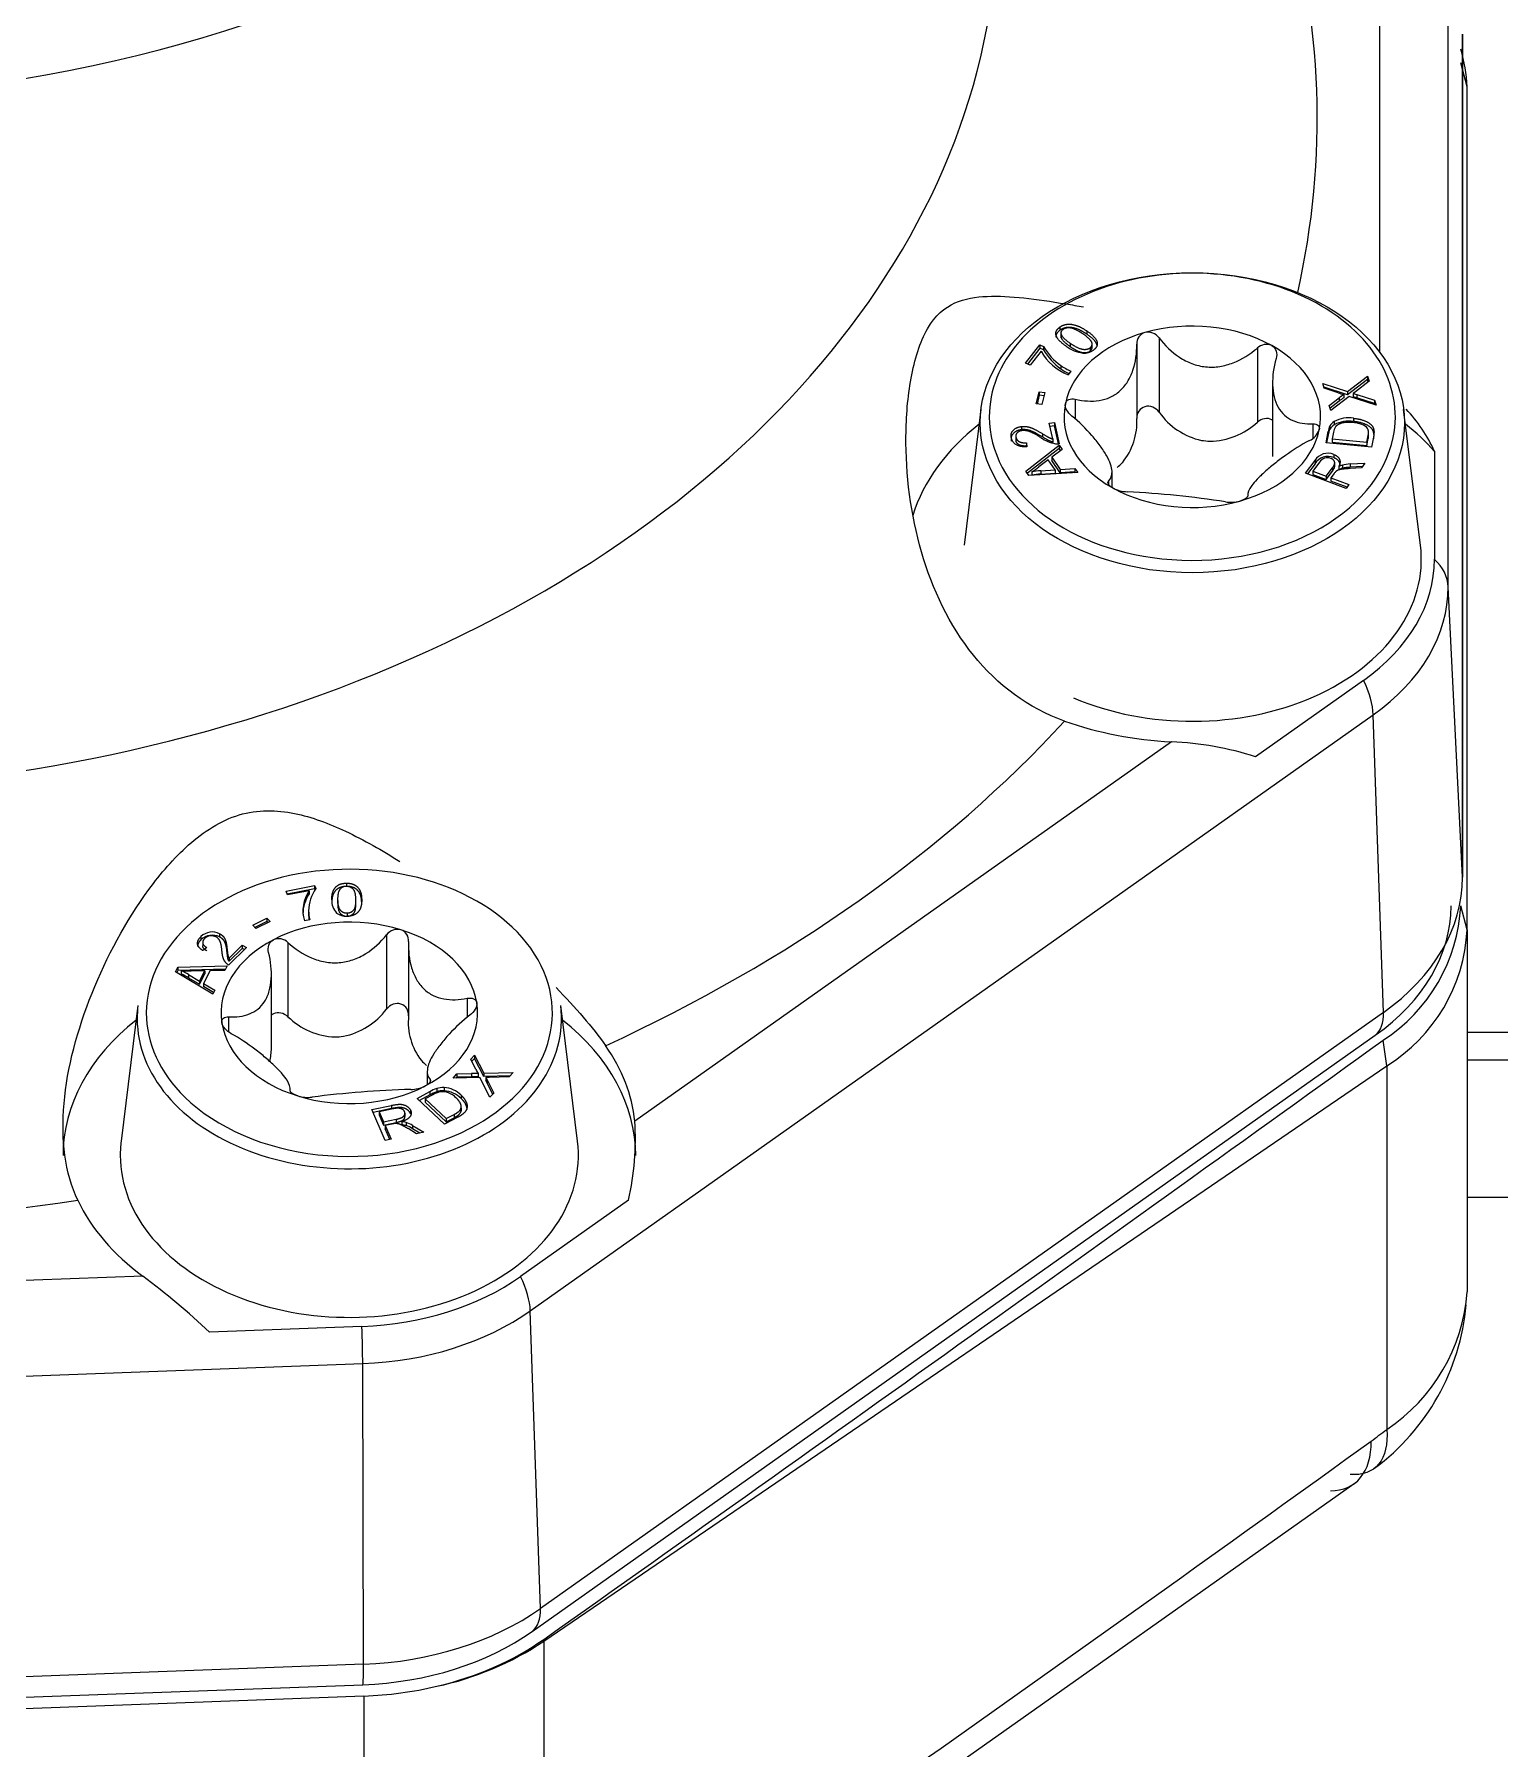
# Model space of a CAD drawing. Header units: millimetres. Extents: x 113490 to 142599, y -20467 to 115.
# Drawn here: x 128226.9 to 128258.88, y -7414.4 to -7376.98 of the extents above; entities that cross this region are included whole.
import ezdxf

# ---------------------------------------------------------------- set-up
doc = ezdxf.new("R2010")
doc.units = ezdxf.units.MM
doc.layers.add('DV1_0', color=7, linetype='Continuous')

msp = doc.modelspace()

# ---------------------------------------------------------------- linework, layer by layer
at = {"layer": 'DV1_0', "color": 7, "linetype": 'Continuous', "lineweight": 20}
for p, q in [((128257.759, -7389.039), (128257.759, -7370.638)), ((128256.26, -7372.958), (128256.26, -7383.917)), ((128258.072, -7376.979), (128258.072, -7395.379)), ((128249.279, -7383.372), (128249.279, -7383.443)), ((128249.509, -7383.724), (128249.509, -7383.794)), ((128249.873, -7383.455), (128249.873, -7383.526)), ((128251.448, -7383.606), (128251.448, -7385.225)), ((128249.943, -7383.822), (128249.943, -7383.893)), ((128253.593, -7383.828), (128253.593, -7385.447)), ((128249.618, -7384.945), (128249.618, -7385.383)), ((128248.446, -7385.54), (128248.446, -7385.611)), ((128254.804, -7385.481), (128254.804, -7385.799)), ((128255.139, -7385.652), (128255.139, -7385.722)), ((128255.694, -7385.361), (128255.694, -7385.432)), ((128248.324, -7385.78), (128248.324, -7385.851)), ((128256.013, -7385.735), (128256.013, -7385.805)), ((128254.852, -7386.283), (128254.852, -7386.354)), ((128255.259, -7386.15), (128255.259, -7386.221)), ((128250.344, -7386.735), (128250.344, -7386.803)), ((128255.23, -7386.445), (128255.23, -7386.516)), ((128258.072, -7395.379), (128257.759, -7389.039)), ((128237.723, -7404.843), (128256.123, -7391.832)), ((128256.345, -7398.329), (128256.123, -7391.832)), ((128251.72, -7392.423), (128240.006, -7400.705)), ((128233.71, -7395.508), (128233.71, -7395.579)), ((128233.518, -7395.871), (128233.518, -7395.942)), ((128233.723, -7396.159), (128233.723, -7396.23)), ((128230.534, -7396.674), (128230.534, -7396.745)), ((128230.942, -7396.611), (128230.942, -7396.682)), ((128232.433, -7396.804), (128232.433, -7398.424)), ((128234.587, -7396.637), (128234.587, -7398.256)), ((128236.348, -7398.021), (128236.348, -7398.44)), ((128256.345, -7398.329), (128237.944, -7411.34)), ((128231.139, -7398.426), (128231.139, -7398.754)), ((128306.876, -7398.77), (128258.173, -7398.77)), ((128256.416, -7399.498), (128256.339, -7398.934)), ((128238.015, -7412.055), (128256.416, -7399.498)), ((128256.416, -7399.498), (128256.416, -7407.43)), ((128235.534, -7399.791), (128235.534, -7399.843)), ((128235.529, -7400.059), (128235.529, -7400.13)), ((128236.211, -7400.135), (128236.211, -7400.206)), ((128234.691, -7400.359), (128234.691, -7400.43)), ((128235.111, -7400.47), (128235.111, -7400.541)), ((128236.059, -7400.558), (128236.059, -7400.629)), ((128234.794, -7400.663), (128234.794, -7400.734)), ((128229.264, -7404.087), (128220.761, -7404.402)), ((128237.944, -7411.34), (128237.723, -7404.843)), ((128220.761, -7406.487), (128234.065, -7405.994)), ((128234.081, -7412.556), (128234.065, -7405.994)), ((128238.015, -7412.055), (128238.015, -7412.015)), ((128238.015, -7412.055), (128238.015, -7420.442)), ((128234.081, -7412.556), (128220.761, -7413.05)), ((128234.087, -7413.253), (128234.087, -7421.67))]:
    msp.add_line(p, q, dxfattribs=at)
at = {"layer": 'DV1_0', "color": 7, "linetype": 'Continuous', "lineweight": 15}
for p, q in [((128258.073, -7395.416), (128258.073, -7377.016)), ((128258.173, -7378.126), (128258.032, -7377.605)), ((128258.173, -7396.527), (128258.173, -7378.126)), ((128248.53, -7384.16), (128248.844, -7383.76)), ((128248.844, -7383.76), (128248.844, -7383.83)), ((128248.844, -7383.76), (128248.927, -7383.792)), ((128248.927, -7383.792), (128248.927, -7383.863)), ((128249.305, -7383.469), (128249.305, -7383.602)), ((128249.31, -7383.526), (128249.31, -7383.597)), ((128249.987, -7383.813), (128249.987, -7383.742)), ((128250.962, -7383.743), (128250.962, -7385.362)), ((128248.634, -7384.2), (128248.53, -7384.16)), ((128248.844, -7383.83), (128248.573, -7384.176)), ((128248.871, -7383.898), (128248.634, -7384.2)), ((128248.927, -7383.863), (128248.844, -7383.83)), ((128249.305, -7384.21), (128249.305, -7384.281)), ((128249.522, -7384.334), (128249.461, -7384.412)), ((128255.561, -7384.776), (128255.999, -7384.442)), ((128255.999, -7384.512), (128255.561, -7384.846)), ((128256.032, -7384.554), (128255.733, -7384.78)), ((128255.999, -7384.442), (128256.032, -7384.554)), ((128255.999, -7384.442), (128255.999, -7384.512)), ((128256.015, -7384.567), (128255.999, -7384.512)), ((128248.767, -7385.047), (128248.832, -7384.784)), ((128248.832, -7384.855), (128248.784, -7385.049)), ((128248.832, -7384.784), (128248.832, -7384.855)), ((128248.832, -7384.784), (128248.953, -7384.799)), ((128248.937, -7384.867), (128248.832, -7384.855)), ((128248.953, -7384.799), (128248.889, -7385.062)), ((128253.925, -7384.582), (128253.925, -7386.197)), ((128255.054, -7384.703), (128255.025, -7384.603)), ((128255.025, -7384.603), (128255.561, -7384.776)), ((128255.561, -7384.846), (128255.048, -7384.681)), ((128255.355, -7384.803), (128255.054, -7384.703)), ((128255.164, -7385.079), (128255.378, -7384.916)), ((128255.598, -7384.883), (128255.195, -7385.188)), ((128255.378, -7384.916), (128255.378, -7384.986)), ((128255.482, -7384.843), (128255.482, -7384.913)), ((128255.561, -7384.776), (128255.561, -7384.846)), ((128256.184, -7385.077), (128255.598, -7384.883)), ((128255.734, -7384.78), (128255.682, -7384.818)), ((128255.682, -7384.818), (128255.761, -7384.84)), ((128255.682, -7384.818), (128255.682, -7384.889)), ((128255.761, -7384.911), (128255.682, -7384.889)), ((128255.761, -7384.841), (128256.152, -7384.967)), ((128255.761, -7384.841), (128255.761, -7384.911)), ((128256.152, -7385.037), (128255.761, -7384.911)), ((128247.56, -7385.171), (128247.192, -7388.13)), ((128248.889, -7385.062), (128248.767, -7385.047)), ((128255.195, -7385.188), (128255.164, -7385.079)), ((128255.378, -7384.986), (128255.18, -7385.137)), ((128256.152, -7384.967), (128256.184, -7385.077)), ((128256.152, -7384.967), (128256.152, -7385.037)), ((128256.161, -7385.069), (128256.152, -7385.037)), ((128257.154, -7388.13), (128256.786, -7385.171)), ((128249.046, -7385.469), (128249.162, -7385.455)), ((128249.126, -7385.811), (128249.046, -7385.469)), ((128249.162, -7385.526), (128249.062, -7385.538)), ((128249.162, -7385.455), (128249.162, -7385.526)), ((128249.162, -7385.455), (128249.27, -7385.916)), ((128249.254, -7385.918), (128249.162, -7385.526)), ((128255.092, -7385.893), (128255.139, -7385.652)), ((128255.177, -7385.528), (128255.177, -7385.599)), ((128255.255, -7385.664), (128255.227, -7385.811)), ((128255.268, -7385.432), (128255.268, -7385.503)), ((128256.02, -7385.736), (128256.02, -7385.666)), ((128248.32, -7385.752), (128248.32, -7385.822)), ((128248.542, -7386.515), (128249.267, -7385.949)), ((128248.553, -7385.893), (128248.553, -7385.964)), ((128248.553, -7385.893), (128248.561, -7385.983)), ((128248.555, -7385.981), (128248.553, -7385.964)), ((128249.267, -7386.019), (128248.574, -7386.561)), ((128248.905, -7385.698), (128248.905, -7385.768)), ((128249.332, -7386.045), (128249.11, -7386.211)), ((128249.126, -7385.811), (128249.126, -7385.881)), ((128249.267, -7385.949), (128249.267, -7386.019)), ((128249.267, -7385.949), (128249.332, -7386.045)), ((128249.3, -7386.069), (128249.267, -7386.019)), ((128256.083, -7385.989), (128255.092, -7385.893)), ((128255.139, -7385.722), (128255.105, -7385.894)), ((128255.227, -7385.811), (128255.984, -7385.884)), ((128255.227, -7385.811), (128255.227, -7385.882)), ((128255.227, -7385.882), (128255.984, -7385.955)), ((128255.984, -7385.884), (128256.013, -7385.735)), ((128255.984, -7385.955), (128256.013, -7385.805)), ((128255.984, -7385.884), (128255.984, -7385.955)), ((128256.132, -7385.735), (128256.083, -7385.989)), ((128249.03, -7386.27), (128248.826, -7386.422)), ((128249.178, -7386.487), (128249.03, -7386.27)), ((128249.11, -7386.211), (128249.11, -7386.282)), ((128249.11, -7386.211), (128249.291, -7386.479)), ((128249.291, -7386.549), (128249.11, -7386.282)), ((128254.646, -7386.561), (128254.852, -7386.283)), ((128254.852, -7386.354), (128254.687, -7386.576)), ((128254.952, -7386.316), (128254.805, -7386.515)), ((128255.281, -7386.404), (128255.281, -7386.333)), ((128255.369, -7386.416), (128255.369, -7386.487)), ((128255.45, -7386.383), (128255.45, -7386.453)), ((128255.619, -7386.358), (128255.94, -7386.339)), ((128255.619, -7386.358), (128255.619, -7386.428)), ((128255.886, -7386.413), (128255.619, -7386.428)), ((128255.94, -7386.339), (128255.864, -7386.442)), ((128257.46, -7386.082), (128257.46, -7388.439)), ((128248.604, -7386.606), (128248.542, -7386.515)), ((128249.672, -7386.545), (128248.604, -7386.606)), ((128248.669, -7386.53), (128248.669, -7386.601)), ((128248.865, -7386.506), (128249.178, -7386.487)), ((128248.865, -7386.506), (128248.865, -7386.577)), ((128248.865, -7386.577), (128249.178, -7386.558)), ((128249.178, -7386.487), (128249.178, -7386.558)), ((128249.291, -7386.479), (128249.611, -7386.456)), ((128249.291, -7386.479), (128249.291, -7386.549)), ((128249.611, -7386.527), (128249.291, -7386.549)), ((128249.611, -7386.456), (128249.611, -7386.527)), ((128249.611, -7386.456), (128249.672, -7386.545)), ((128249.626, -7386.548), (128249.611, -7386.527)), ((128250.422, -7386.871), (128250.422, -7386.535)), ((128255.531, -7386.89), (128254.646, -7386.561)), ((128254.805, -7386.515), (128255.098, -7386.623)), ((128254.805, -7386.515), (128254.805, -7386.585)), ((128254.805, -7386.585), (128255.098, -7386.694)), ((128255.098, -7386.623), (128255.23, -7386.445)), ((128255.098, -7386.694), (128255.23, -7386.516)), ((128255.098, -7386.623), (128255.098, -7386.694)), ((128255.271, -7386.565), (128255.199, -7386.661)), ((128255.199, -7386.661), (128255.593, -7386.807)), ((128255.199, -7386.661), (128255.199, -7386.732)), ((128255.552, -7386.862), (128255.199, -7386.732)), ((128255.593, -7386.807), (128255.531, -7386.89)), ((128255.864, -7386.442), (128255.618, -7386.457)), ((128255.912, -7391.083), (128253.555, -7392.749)), ((128232.391, -7395.685), (128233.014, -7395.562)), ((128232.423, -7395.765), (128232.391, -7395.685)), ((128233.014, -7395.633), (128232.417, -7395.75)), ((128232.894, -7395.672), (128232.423, -7395.765)), ((128232.894, -7395.672), (128232.894, -7395.743)), ((128233.014, -7395.562), (128233.014, -7395.633)), ((128233.014, -7395.562), (128233.04, -7395.627)), ((128233.025, -7395.659), (128233.014, -7395.633)), ((128232.884, -7396.122), (128232.884, -7396.193)), ((128233.517, -7395.853), (128233.517, -7395.923)), ((128233.916, -7395.959), (128233.916, -7395.888)), ((128258.173, -7396.527), (128258.032, -7396.005)), ((128231.664, -7396.427), (128231.974, -7396.275)), ((128231.734, -7396.499), (128231.664, -7396.427)), ((128231.974, -7396.345), (128231.71, -7396.475)), ((128232.045, -7396.346), (128231.734, -7396.499)), ((128231.974, -7396.275), (128231.974, -7396.345)), ((128231.974, -7396.275), (128232.045, -7396.346)), ((128231.998, -7396.369), (128231.974, -7396.345)), ((128232.912, -7396.306), (128232.791, -7396.331)), ((128258.173, -7396.527), (128258.173, -7404.43)), ((128230.572, -7396.802), (128230.572, -7396.872)), ((128230.662, -7396.913), (128230.577, -7396.98)), ((128231.53, -7396.912), (128231.142, -7397.29)), ((128231.147, -7397.144), (128231.435, -7396.863)), ((128231.435, -7396.863), (128231.53, -7396.912)), ((128231.435, -7396.863), (128231.435, -7396.934)), ((128235.064, -7396.869), (128235.064, -7398.492)), ((128231.105, -7396.953), (128231.105, -7397.024)), ((128231.435, -7396.934), (128231.147, -7397.214)), ((128231.147, -7397.144), (128231.147, -7397.214)), ((128231.483, -7396.959), (128231.435, -7396.934)), ((128229.979, -7397.44), (128230.028, -7397.344)), ((128230.79, -7397.934), (128229.979, -7397.44)), ((128230.028, -7397.415), (128230.007, -7397.457)), ((128230.028, -7397.344), (128231.107, -7397.312)), ((128230.028, -7397.344), (128230.028, -7397.415)), ((128231.07, -7397.383), (128230.028, -7397.415)), ((128230.101, -7397.419), (128230.101, -7397.49)), ((128230.263, -7397.501), (128230.502, -7397.645)), ((128230.263, -7397.501), (128230.263, -7397.572)), ((128230.263, -7397.572), (128230.502, -7397.715)), ((128230.617, -7397.419), (128230.32, -7397.422)), ((128230.502, -7397.645), (128230.617, -7397.419)), ((128230.502, -7397.715), (128230.617, -7397.489)), ((128230.502, -7397.645), (128230.502, -7397.715)), ((128230.732, -7397.417), (128230.59, -7397.696)), ((128230.617, -7397.419), (128230.617, -7397.489)), ((128231.056, -7397.412), (128230.732, -7397.417)), ((128231.107, -7397.312), (128231.056, -7397.412)), ((128232.072, -7399.107), (128232.072, -7397.489)), ((128230.59, -7397.696), (128230.59, -7397.766)), ((128230.59, -7397.696), (128230.838, -7397.841)), ((128230.81, -7397.896), (128230.59, -7397.766)), ((128230.838, -7397.841), (128230.79, -7397.934)), ((128229.159, -7398.182), (128228.792, -7401.141)), ((128238.753, -7401.141), (128238.386, -7398.182)), ((128237.766, -7411.84), (128256.167, -7398.829)), ((128236.425, -7399.351), (128236.505, -7399.266)), ((128236.535, -7399.573), (128236.425, -7399.351)), ((128236.505, -7399.337), (128236.448, -7399.397)), ((128236.505, -7399.266), (128236.707, -7399.657)), ((128236.505, -7399.266), (128236.505, -7399.337)), ((128236.707, -7399.728), (128236.505, -7399.337)), ((128306.904, -7399.37), (128258.173, -7399.37)), ((128235.473, -7399.615), (128235.473, -7399.908)), ((128236.036, -7399.762), (128236.123, -7399.67)), ((128236.625, -7399.751), (128236.036, -7399.762)), ((128236.123, -7399.741), (128236.104, -7399.761)), ((128236.123, -7399.67), (128236.438, -7399.663)), ((128236.123, -7399.67), (128236.123, -7399.741)), ((128236.438, -7399.734), (128236.123, -7399.741)), ((128236.438, -7399.663), (128236.438, -7399.734)), ((128236.584, -7399.664), (128236.584, -7399.735)), ((128236.841, -7400.182), (128236.625, -7399.751)), ((128236.707, -7399.657), (128237.351, -7399.643)), ((128236.707, -7399.657), (128236.707, -7399.728)), ((128237.283, -7399.716), (128236.707, -7399.728)), ((128236.824, -7399.747), (128236.75, -7399.748)), ((128236.75, -7399.748), (128236.783, -7399.803)), ((128236.75, -7399.748), (128236.75, -7399.819)), ((128236.783, -7399.874), (128236.75, -7399.819)), ((128236.782, -7399.804), (128236.93, -7400.089)), ((128236.782, -7399.804), (128236.782, -7399.874)), ((128236.906, -7400.114), (128236.782, -7399.874)), ((128237.261, -7399.739), (128236.824, -7399.747)), ((128237.351, -7399.643), (128237.261, -7399.739)), ((128232.481, -7400.036), (128232.481, -7399.997)), ((128235.253, -7400.205), (128235.529, -7400.059)), ((128235.852, -7400.771), (128235.253, -7400.205)), ((128235.529, -7400.13), (128235.301, -7400.251)), ((128235.598, -7400.127), (128235.43, -7400.216)), ((128235.43, -7400.216), (128235.888, -7400.648)), ((128235.43, -7400.216), (128235.43, -7400.287)), ((128235.68, -7399.992), (128235.68, -7400.063)), ((128235.84, -7399.971), (128235.84, -7400.041)), ((128236.93, -7400.089), (128236.841, -7400.182)), ((128234.267, -7400.45), (128234.691, -7400.359)), ((128234.557, -7401.127), (128234.267, -7400.45)), ((128234.691, -7400.43), (128234.294, -7400.515)), ((128234.728, -7400.433), (128234.426, -7400.498)), ((128234.426, -7400.498), (128234.522, -7400.721)), ((128234.426, -7400.498), (128234.426, -7400.568)), ((128234.426, -7400.568), (128234.522, -7400.792)), ((128234.988, -7400.602), (128234.988, -7400.532)), ((128235.43, -7400.287), (128235.888, -7400.719)), ((128236.142, -7400.618), (128235.852, -7400.771)), ((128235.888, -7400.648), (128236.059, -7400.558)), ((128235.888, -7400.719), (128236.059, -7400.629)), ((128235.888, -7400.648), (128235.888, -7400.719)), ((128236.212, -7400.415), (128236.212, -7400.485)), ((128236.215, -7400.46), (128236.215, -7400.389)), ((128234.522, -7400.721), (128234.794, -7400.663)), ((128234.522, -7400.721), (128234.522, -7400.792)), ((128234.522, -7400.792), (128234.794, -7400.734)), ((128234.702, -7400.767), (128234.555, -7400.799)), ((128234.555, -7400.799), (128234.684, -7401.099)), ((128234.555, -7400.799), (128234.555, -7400.869)), ((128234.656, -7401.105), (128234.555, -7400.869)), ((128234.921, -7400.712), (128234.921, -7400.783)), ((128235.011, -7400.729), (128235.011, -7400.8)), ((128235.241, -7400.98), (128235.054, -7400.866)), ((128235.155, -7400.797), (128235.4, -7400.946)), ((128235.155, -7400.797), (128235.155, -7400.868)), ((128235.314, -7400.964), (128235.155, -7400.868)), ((128235.4, -7400.946), (128235.241, -7400.98)), ((128234.684, -7401.099), (128234.557, -7401.127)), ((128239.868, -7402.427), (128237.511, -7404.094)), ((128307.093, -7402.37), (128258.173, -7402.37)), ((128234.049, -7405.184), (128230.721, -7405.307)), ((128238.019, -7421.115), (128255.776, -7408.558)), ((128220.761, -7413.498), (128234.068, -7413.005)), ((128234.087, -7413.253), (128220.761, -7413.747))]:
    msp.add_line(p, q, dxfattribs=at)
for centre, radius, start, end in [((128254.312, -7378.342), 3.867, 3.2015, 15.5934), ((128249.988, -7383.214), 1.208, 208.5998, 235.5642), ((128249.885, -7383.174), 0.769, 232.9762, 262.4812), ((128251.212, -7383.728), 0.25, 107.0519, 183.4544), ((128251.205, -7383.778), 0.297, 35.3073, 102.9843), ((128253.79, -7384.034), 0.286, 65.3756, 133.6958), ((128249.941, -7383.266), 1.243, 210.5714, 247.2932), ((128249.988, -7383.285), 1.208, 208.5998, 235.5642), ((128249.812, -7383.595), 0.343, 265.3026, 306.3842), ((128250.043, -7383.163), 1.281, 234.8125, 246.0281), ((128250.043, -7383.234), 1.281, 234.8125, 244.0181), ((128255.92, -7383.209), 1.691, 250.4821, 254.9749), ((128256.037, -7385.746), 1.06, 121.5747, 128.4458), ((128256.037, -7385.817), 1.06, 121.5747, 128.4458), ((128252.706, -7384.343), 1.537, 215.0198, 257.5052), ((128254.388, -7387.48), 3.375, 24.4573, 43.4492), ((128249.559, -7385.44), 1.405, 320.72, 3.1692), ((128252.521, -7384.275), 1.588, 271.2749, 312.4395), ((128254.56, -7385.474), 0.409, 294.3304, 340.005), ((128255.582, -7385.722), 0.449, 154.4293, 170.9945), ((128255.582, -7385.793), 0.449, 154.4293, 170.9945), ((128255.4, -7385.648), 0.253, 121.3992, 151.6162), ((128255.4, -7385.719), 0.253, 121.3992, 151.6162), ((128255.54, -7385.702), 0.287, 147.088, 172.3533), ((128255.586, -7386.025), 0.673, 80.787, 118.2596), ((128255.586, -7386.095), 0.673, 80.787, 118.2596), ((128255.668, -7385.98), 0.524, 53.9029, 89.395), ((128249.33, -7385.127), 0.803, 234.5133, 259.5166), ((128247.267, -7384.333), 2.607, 302.5455, 306.7277), ((128255.131, -7386.449), 0.325, 66.8351, 149.3911), ((128255.131, -7386.519), 0.325, 66.8351, 149.3911), ((128255.123, -7386.423), 0.201, 68.8094, 147.9), ((128255.565, -7386.774), 0.408, 106.3073, 118.5824), ((128255.671, -7387.3), 0.944, 93.1703, 103.5609), ((128255.671, -7387.371), 0.944, 93.1703, 103.5609), ((128249.003, -7388.436), 1.934, 94.0751, 99.9232), ((128249.003, -7388.507), 1.934, 94.0751, 99.9232), ((128255.519, -7386.74), 0.304, 133.8058, 144.9442), ((128255.565, -7386.845), 0.408, 106.3073, 118.5824), ((128250.77, -7386.257), 0.707, 241.9407, 268.6917), ((128249.641, -7408.23), 21.295, 81.1993, 87.003), ((128253.014, -7386.508), 0.687, 260.3541, 286.4107), ((128251.394, -7399.574), 7.159, 72.4291, 87.3896), ((128233.547, -7396.112), 0.787, 146.0231, 196.108), ((128233.547, -7396.183), 0.787, 146.0231, 180.0814), ((128233.784, -7396.133), 0.9, 145.7386, 178.5196), ((128233.525, -7396.118), 0.641, 179.3326, 197.1366), ((128233.766, -7395.898), 0.376, 176.1581, 224.0712), ((128233.703, -7395.895), 0.336, 232.025, 273.7405), ((128254.322, -7395.815), 3.715, 302.8858, 357.0574), ((128233.525, -7396.188), 0.641, 180.437, 190.9067), ((128234.825, -7396.814), 0.297, 75.6703, 143.2355), ((128234.819, -7396.761), 0.248, 354.4374, 71.2575), ((128230.782, -7396.93), 0.356, 63.3776, 134.1969), ((128230.782, -7397), 0.356, 63.3776, 134.1969), ((128230.765, -7396.882), 0.223, 63.4699, 132.7817), ((128232.229, -7397.009), 0.289, 45.0629, 113.1218), ((128230.263, -7393.462), 3.961, 267.6599, 270.8257), ((128229.508, -7398.795), 1.499, 59.7234, 66.6565), ((128229.508, -7398.866), 1.499, 59.7234, 66.6565), ((128233.331, -7397.31), 1.572, 281.448, 323.0092), ((128236.435, -7398.54), 1.376, 174.3669, 217.6035), ((128233.521, -7397.307), 1.559, 225.7311, 267.7563), ((128230.576, -7399.073), 1.498, 347.2529, 358.5382), ((128236.497, -7401.281), 1.619, 86.9316, 92.1176), ((128236.497, -7401.352), 1.619, 86.9316, 92.1176), ((128237.273, -7399.234), 0.813, 204.6607, 211.9856), ((128232.859, -7399.488), 0.697, 252.2606, 278.1805), ((128235.765, -7422.304), 22.303, 91.676, 97.2296), ((128235.111, -7399.298), 0.712, 270.0828, 296.5375), ((128235.986, -7400.882), 0.941, 108.9378, 119.0447), ((128235.986, -7400.953), 0.941, 108.9378, 119.0447), ((128235.897, -7400.647), 0.6, 104.4671, 119.8753), ((128235.82, -7400.43), 0.46, 87.5186, 107.7627), ((128235.82, -7400.5), 0.46, 87.5186, 107.7627), ((128235.807, -7400.46), 0.398, 42.3756, 98.616), ((128235.811, -7400.537), 0.567, 45.157, 87.0747), ((128235.811, -7400.608), 0.567, 45.157, 87.0747), ((128234.833, -7401.327), 0.575, 95.8864, 103.1747), ((128234.878, -7401.183), 0.473, 73.6195, 84.7636), ((128234.878, -7401.254), 0.473, 73.6195, 84.7636), ((128234.761, -7401.448), 0.76, 58.7921, 70.7888), ((128234.761, -7401.518), 0.76, 58.7921, 70.7888), ((128233.785, -7401.073), 6.232, 347.4468, 3.3803), ((128219.303, -7417.457), 16.673, 46.779, 53.3107), ((128253.21, -7404.288), 4.957, 306.3945, 355.0901), ((128234.313, -7406.533), 6.648, 281.8726, 303.8408)]:
    msp.add_arc(centre, radius, start, end, dxfattribs=at)
at = {"layer": 'DV1_0', "color": 7, "linetype": 'Continuous', "lineweight": 20}
for centre, radius, start, end in [((128254.459, -7396.335), 3.719, 301.7448, 357.0474), ((128254.226, -7404.133), 3.959, 303.5889, 355.6887), ((127587.094, -6480.4), 1143.415, 304.720539, 305.808243), ((128250.729, -7400.275), 9.14, 305.8143, 308.4788)]:
    msp.add_arc(centre, radius, start, end, dxfattribs=at)
for centre, major_axis, ratio, start_param, end_param in [((128220.761, -7360.455), (-25.436, 0), 0.707107, 0, 2.650107), ((128220.761, -7378.815), (-34.139, 0), 0.707107, 2.983486, 3.350631), ((128220.761, -7374.301), (-27.166, 0), 0.707107, 0, 3.141593), ((128252.173, -7385.328), (-4.432, 0), 0.707107, 1.419961, 2.996503), ((128256.26, -7389.076), (1.5, 0), 0.707107, 0.034907, 0.643501), ((128252.173, -7389.039), (-5.586, 0), 0.707107, 2.356194, 3.141593), ((128255.063, -7391.119), (0.866, -1.225), 0.5, 0.650386, 1.258981), ((128220.761, -7378.815), (34.139, 0), 0.707107, 5.288749, 5.706825), ((128252.173, -7395.379), (5.899, 0), 0.707107, 5.497787, 6.283185), ((128255.285, -7397.617), (0.866, -1.225), 0.5, 0.027033, 0.650386), ((128233.773, -7398.339), (-4.432, 0), 0.707107, 0.626399, 2.204082), ((128220.761, -7378.815), (-34.139, 0), 0.707107, 1.361758, 1.779835), ((128236.663, -7404.13), (0.866, -1.225), 0.5, 0.650386, 1.258981), ((128233.773, -7402.05), (5.586, 0), 0.707107, 4.764749, 5.497787), ((128233.986, -7404.973), (0.056, -1.499), 0.037007, 0.819619, 1.428214), ((128233.773, -7408.391), (5.899, 0), 0.707107, 4.764749, 5.497787), ((128236.884, -7410.628), (0.866, -1.225), 0.5, 0.027033, 0.650386), ((128234.003, -7411.535), (0.056, -1.499), 0.037007, 0.196266, 0.819619)]:
    msp.add_ellipse(centre, major_axis=major_axis, ratio=ratio, start_param=start_param, end_param=end_param, dxfattribs=at)
at = {"layer": 'DV1_0', "color": 7, "linetype": 'Continuous', "lineweight": 15}
for centre, major_axis, ratio, start_param, end_param in [((128256.573, -7377.016), (-1.5, 0), 0.707107, 3.141593, 3.176499), ((128252.173, -7385.328), (-4.432, 0), 0.707107, 2.996503, 6.283185), ((128249.464, -7383.5), (0.158, 0), 0.707107, 2.36845, 3.376905), ((128252.173, -7385.328), (-2.8, 0), 0.707107, 4.043701, 5.090898), ((128252.173, -7385.328), (-2.8, 0), 0.707107, 5.090898, 6.138096), ((128252.173, -7385.328), (-2.8, 0), 0.707107, 2.996503, 4.043701), ((128252.173, -7385.328), (2.8, 0), 0.707107, 2.996503, 4.043701), ((128252.173, -7388.439), (6.25, 0), 0.707107, 2.410491, 2.923461), ((128252.173, -7385.328), (-4.432, 0), 0.707107, 0, 1.419961), ((128252.173, -7385.328), (2.8, 0), 0.707107, 5.090898, 6.138096), ((128252.173, -7388.439), (6.25, 0), 0.707107, 0.562502, 0.731102), ((128249.228, -7385.769), (0.213, 0), 0.707107, 4.503633, 4.91367), ((128252.714, -7384.65), (-1.721, 0), 0.707107, 1.372113, 1.479301), ((128249.241, -7385.627), (1.721, 0), 0.707107, -0.722282, -0.615094), ((128252.173, -7385.328), (2.8, 0), 0.707107, 4.043701, 5.090898), ((128252.173, -7388.439), (-5, 0), 0.707107, 1.026156, 3.229193), ((128252.173, -7388.439), (5.287, 0), 0.707107, 5.497787, 6.283185), ((128252.173, -7388.015), (-6.25, 0), 0.707107, 1.108449, 1.498157), ((128233.773, -7398.339), (-4.432, 0), 0.707107, 2.204082, 6.283185), ((128256.573, -7395.416), (-1.5, 0), 0.707107, 3.141593, 3.176499), ((128233.711, -7395.691), (-0.158, 0), 0.707107, 4.717622, 5.726077), ((128252.173, -7396.005), (-5.648, 0), 0.707107, 2.356194, 3.141593), ((128233.773, -7398.339), (-2.8, 0), 0.707107, 4.298477, 5.345675), ((128233.773, -7398.339), (2.8, 0), 0.707107, 0.109687, 1.156884), ((128233.773, -7398.339), (2.8, 0), 0.707107, 2.204082, 3.25128), ((128231.26, -7397.166), (-0.213, 0), 0.707107, 0.569619, 0.979656), ((128233.773, -7398.468), (-4.631, 0), 0.707107, 0, 3.229193), ((128233.773, -7398.468), (-4.631, 0), 0.707107, 6.195585, 6.283185), ((128233.773, -7398.339), (-4.432, 0), 0.707107, 0, 0.626399), ((128233.773, -7398.339), (-2.8, 0), 0.707107, 2.204082, 3.25128), ((128233.773, -7401.45), (6.25, 0), 0.707107, 2.410491, 3.141593), ((128233.773, -7398.339), (-2.8, 0), 0.707107, 0.109687, 1.156884), ((128233.773, -7401.45), (6.25, 0), 0.707107, 0, 0.731102), ((128233.363, -7397.65), (1.721, 0), 0.707107, 4.768482, 4.87567), ((128235.045, -7412.117), (57.3, 40.501), 0.023272, -1.535376, -1.206524), ((128233.773, -7401.026), (6.25, 0), 0.707107, 0.07264, 0.462348), ((128236.785, -7398.713), (-1.721, 0), 0.707107, 0.579692, 0.68688), ((128233.773, -7398.339), (2.8, 0), 0.707107, 4.298477, 5.345675), ((128233.773, -7401.45), (-5, 0), 0.707107, 6.195585, 6.283185), ((128233.773, -7401.45), (-5, 0), 0.707107, 0, 3.229193), ((128233.773, -7401.026), (-6.25, 0), 0.707107, 0.32305, 0.765118), ((128233.773, -7401.45), (5.287, 0), 0.707107, 4.764749, 5.497787), ((128233.773, -7409.016), (5.648, 0), 0.707107, 4.764749, 5.497787), ((128233.769, -7409.014), (6.004, 0), 0.707107, 5.036418, 5.49809), ((128233.773, -7409.016), (6, 0), 0.707107, 4.764749, 5.036003)]:
    msp.add_ellipse(centre, major_axis=major_axis, ratio=ratio, start_param=start_param, end_param=end_param, dxfattribs=at)
msp.add_ellipse((128252.173, -7385.457), major_axis=(-4.631, 0), ratio=0.707107, dxfattribs=at)
for points, degree, knots in [([(128249.385, -7391.97), (128248.599, -7391.693), (128247.918, -7391.182), (128246.871, -7389.879), (128246.5, -7389.095), (128246.026, -7387.457), (128245.916, -7386.595), (128245.927, -7385.324), (128245.961, -7384.895), (128246.109, -7384.081), (128246.227, -7383.693), (128246.56, -7383.117), (128246.769, -7382.943), (128247.208, -7382.745), (128247.445, -7382.71), (128248.199, -7382.68), (128248.758, -7382.757), (128249.542, -7382.885), (128249.668, -7382.906), (128249.798, -7382.928)], 3, [0, 0, 0, 0, 0.125, 0.125, 0.25, 0.25, 0.375, 0.375, 0.4375, 0.4375, 0.5, 0.5, 0.5625, 0.5625, 0.625, 0.625, 0.75, 0.75, 0.7734679, 0.7734679, 0.7734679, 0.7734679]), ([(128249.279, -7383.443), (128249.203, -7383.499), (128249.194, -7383.575), (128249.195, -7383.587)], 2, [0, 0, 0, 0.3333333, 0.3925086, 0.3925086, 0.3925086]), ([(128249.618, -7384.945), (128249.798, -7384.984), (128249.972, -7384.997), (128250.224, -7384.958), (128250.304, -7384.936), (128250.455, -7384.868), (128250.528, -7384.821), (128250.655, -7384.708), (128250.711, -7384.639), (128250.807, -7384.485), (128250.846, -7384.401), (128250.938, -7384.133), (128250.964, -7383.94), (128250.962, -7383.743)], 3, [0, 0, 0, 0, 0.25, 0.25, 0.375, 0.375, 0.5, 0.5, 0.625, 0.625, 0.75, 0.75, 1, 1, 1, 1]), ([(128250.099, -7383.797), (128250.097, -7383.743), (128250, -7383.612), (128249.873, -7383.526)], 2, [0.3919716, 0.3919716, 0.3919716, 0.6666667, 1, 1, 1]), ([(128251.448, -7383.606), (128251.573, -7383.769), (128251.719, -7383.913), (128251.978, -7384.083), (128252.069, -7384.13), (128252.261, -7384.202), (128252.363, -7384.227), (128252.566, -7384.248), (128252.669, -7384.245), (128252.873, -7384.213), (128252.971, -7384.186), (128253.26, -7384.072), (128253.434, -7383.961), (128253.593, -7383.828)], 3, [0, 0, 0, 0, 0.25, 0.25, 0.375, 0.375, 0.5, 0.5, 0.625, 0.625, 0.75, 0.75, 1, 1, 1, 1]), ([(128253.909, -7383.774), (128253.956, -7383.801), (128253.989, -7383.844), (128254.02, -7383.945), (128254.019, -7384.002), (128254.003, -7384.057)], 3, [0, 0, 0, 0, 0.5, 0.5, 1, 1, 1, 1]), ([(128254.003, -7384.057), (128253.948, -7384.249), (128253.92, -7384.44), (128253.928, -7384.719), (128253.939, -7384.808), (128253.979, -7384.975), (128254.009, -7385.054), (128254.084, -7385.188), (128254.131, -7385.247), (128254.239, -7385.342), (128254.299, -7385.379), (128254.495, -7385.464), (128254.643, -7385.484), (128254.804, -7385.481)], 3, [0, 0, 0, 0, 0.25, 0.25, 0.375, 0.375, 0.5, 0.5, 0.625, 0.625, 0.75, 0.75, 1, 1, 1, 1]), ([(128249.403, -7385.042), (128249.411, -7385), (128249.439, -7384.969), (128249.518, -7384.936), (128249.567, -7384.934), (128249.618, -7384.945)], 3, [0, 0, 0, 0, 0.5, 0.5, 1, 1, 1, 1]), ([(128249.543, -7385.311), (128249.497, -7385.273), (128249.457, -7385.228), (128249.405, -7385.134), (128249.394, -7385.083), (128249.403, -7385.042)], 3, [0, 0, 0, 0, 0.5, 0.5, 1, 1, 1, 1]), ([(128250.344, -7386.735), (128250.399, -7386.678), (128250.426, -7386.608), (128250.419, -7386.47), (128250.408, -7386.42), (128250.368, -7386.306), (128250.338, -7386.242), (128250.262, -7386.108), (128250.216, -7386.035), (128250.108, -7385.886), (128250.048, -7385.811), (128249.851, -7385.585), (128249.704, -7385.442), (128249.543, -7385.311)], 3, [0, 0, 0, 0, 0.25, 0.25, 0.375, 0.375, 0.5, 0.5, 0.625, 0.625, 0.75, 0.75, 1, 1, 1, 1]), ([(128251.448, -7385.225), (128251.412, -7385.179), (128251.364, -7385.141), (128251.256, -7385.097), (128251.194, -7385.092), (128251.083, -7385.123), (128251.037, -7385.158), (128250.976, -7385.25), (128250.961, -7385.305), (128250.962, -7385.362)], 3, [0, 0, 0, 0, 0.25, 0.25, 0.5, 0.5, 0.75, 0.75, 1, 1, 1, 1]), ([(128253.925, -7385.404), (128253.92, -7385.4), (128253.915, -7385.397), (128253.863, -7385.368), (128253.805, -7385.36), (128253.692, -7385.381), (128253.638, -7385.408), (128253.593, -7385.447)], 3, [0.4709474, 0.4709474, 0.4709474, 0.4709474, 0.5, 0.5, 0.75, 0.75, 1, 1, 1, 1]), ([(128254.804, -7385.481), (128254.85, -7385.48), (128254.89, -7385.491), (128254.941, -7385.537), (128254.952, -7385.572), (128254.944, -7385.614)], 3, [0, 0, 0, 0, 0.5, 0.5, 1, 1, 1, 1]), ([(128254.728, -7385.847), (128254.548, -7385.943), (128254.374, -7386.052), (128254.123, -7386.232), (128254.043, -7386.292), (128253.891, -7386.414), (128253.819, -7386.475), (128253.692, -7386.588), (128253.635, -7386.643), (128253.539, -7386.743), (128253.5, -7386.789), (128253.409, -7386.916), (128253.382, -7386.986), (128253.384, -7387.049)], 3, [0, 0, 0, 0, 0.25, 0.25, 0.375, 0.375, 0.5, 0.5, 0.625, 0.625, 0.75, 0.75, 1, 1, 1, 1]), ([(128255.23, -7386.516), (128255.273, -7386.459), (128255.282, -7386.411), (128255.281, -7386.401)], 2, [0, 0, 0, 0.3333333, 0.4215788, 0.4215788, 0.4215788]), ([(128255.399, -7386.381), (128255.399, -7386.35), (128255.354, -7386.256), (128255.259, -7386.221)], 2, [0.3031389, 0.3031389, 0.3031389, 0.5, 1, 1, 1]), ([(128250.437, -7386.881), (128250.391, -7386.855), (128250.357, -7386.826), (128250.326, -7386.774), (128250.328, -7386.752), (128250.344, -7386.735)], 3, [0, 0, 0, 0, 0.5, 0.5, 1, 1, 1, 1]), ([(128253.384, -7387.049), (128253.385, -7387.067), (128253.371, -7387.089), (128253.31, -7387.131), (128253.263, -7387.152), (128253.208, -7387.168)], 3, [0, 0, 0, 0, 0.5, 0.5, 1, 1, 1, 1]), ([(128227.846, -7402.429), (128227.567, -7401.84), (128227.476, -7401.103), (128227.614, -7399.534), (128227.837, -7398.706), (128228.475, -7397.116), (128228.889, -7396.343), (128229.653, -7395.299), (128229.938, -7394.964), (128230.589, -7394.384), (128230.964, -7394.14), (128231.772, -7393.898), (128232.189, -7393.907), (128232.96, -7394.065), (128233.33, -7394.207), (128234.095, -7394.566), (128234.488, -7394.788), (128234.878, -7395.036)], 3, [0, 0, 0, 0, 0.125, 0.125, 0.25, 0.25, 0.375, 0.375, 0.4375, 0.4375, 0.5, 0.5, 0.5625, 0.5625, 0.625, 0.625, 0.6951478, 0.6951478, 0.6951478, 0.6951478]), ([(128230.662, -7396.984), (128230.586, -7396.945), (128230.572, -7396.883), (128230.572, -7396.873)], 2, [0, 0, 0, 0.5, 0.590308, 0.590308, 0.590308]), ([(128232.011, -7397.023), (128231.997, -7396.968), (128231.998, -7396.911), (128232.032, -7396.811), (128232.067, -7396.768), (128232.116, -7396.743)], 3, [0, 0, 0, 0, 0.5, 0.5, 1, 1, 1, 1]), ([(128232.433, -7396.804), (128232.588, -7396.942), (128232.758, -7397.057), (128233.045, -7397.177), (128233.143, -7397.208), (128233.345, -7397.244), (128233.45, -7397.25), (128233.653, -7397.234), (128233.755, -7397.213), (128233.95, -7397.145), (128234.043, -7397.1), (128234.307, -7396.937), (128234.457, -7396.797), (128234.587, -7396.637)], 3, [0, 0, 0, 0, 0.25, 0.25, 0.375, 0.375, 0.5, 0.5, 0.625, 0.625, 0.75, 0.75, 1, 1, 1, 1]), ([(128235.066, -7396.785), (128235.057, -7396.983), (128235.077, -7397.175), (128235.158, -7397.446), (128235.194, -7397.531), (128235.283, -7397.686), (128235.337, -7397.757), (128235.458, -7397.874), (128235.527, -7397.922), (128235.674, -7397.994), (128235.752, -7398.019), (128235.998, -7398.063), (128236.17, -7398.055), (128236.348, -7398.021)], 3, [0, 0, 0, 0, 0.25, 0.25, 0.375, 0.375, 0.5, 0.5, 0.625, 0.625, 0.75, 0.75, 1, 1, 1, 1]), ([(128231.139, -7398.426), (128231.303, -7398.434), (128231.454, -7398.417), (128231.659, -7398.337), (128231.722, -7398.302), (128231.835, -7398.21), (128231.885, -7398.152), (128231.968, -7398.02), (128232.001, -7397.943), (128232.048, -7397.777), (128232.063, -7397.688), (128232.081, -7397.409), (128232.06, -7397.216), (128232.011, -7397.023)], 3, [0, 0, 0, 0, 0.25, 0.25, 0.375, 0.375, 0.5, 0.5, 0.625, 0.625, 0.75, 0.75, 1, 1, 1, 1]), ([(128236.348, -7398.021), (128236.4, -7398.011), (128236.448, -7398.014), (128236.523, -7398.048), (128236.549, -7398.08), (128236.556, -7398.122)], 3, [0, 0, 0, 0, 0.5, 0.5, 1, 1, 1, 1]), ([(128232.433, -7398.424), (128232.388, -7398.384), (128232.335, -7398.355), (128232.223, -7398.332), (128232.164, -7398.337), (128232.099, -7398.371), (128232.084, -7398.382), (128232.07, -7398.395)], 3, [0, 0, 0, 0, 0.25, 0.25, 0.5, 0.5, 0.58799, 0.58799, 0.58799, 0.58799]), ([(128235.066, -7398.404), (128235.068, -7398.348), (128235.056, -7398.292), (128234.999, -7398.2), (128234.954, -7398.163), (128234.844, -7398.129), (128234.784, -7398.132), (128234.673, -7398.173), (128234.624, -7398.21), (128234.587, -7398.256)], 3, [0, 0, 0, 0, 0.25, 0.25, 0.5, 0.5, 0.75, 0.75, 1, 1, 1, 1]), ([(128236.406, -7398.388), (128236.242, -7398.515), (128236.091, -7398.654), (128235.886, -7398.875), (128235.824, -7398.948), (128235.71, -7399.094), (128235.66, -7399.166), (128235.577, -7399.299), (128235.544, -7399.361), (128235.497, -7399.474), (128235.482, -7399.525), (128235.464, -7399.662), (128235.485, -7399.733), (128235.534, -7399.791)], 3, [0, 0, 0, 0, 0.25, 0.25, 0.375, 0.375, 0.5, 0.5, 0.625, 0.625, 0.75, 0.75, 1, 1, 1, 1]), ([(128236.556, -7398.122), (128236.562, -7398.164), (128236.549, -7398.213), (128236.494, -7398.308), (128236.453, -7398.352), (128236.406, -7398.388)], 3, [0, 0, 0, 0, 0.5, 0.5, 1, 1, 1, 1]), ([(128230.989, -7398.556), (128230.983, -7398.514), (128230.996, -7398.479), (128231.052, -7398.434), (128231.092, -7398.424), (128231.139, -7398.426)], 3, [0, 0, 0, 0, 0.5, 0.5, 1, 1, 1, 1]), ([(128231.197, -7398.794), (128231.145, -7398.765), (128231.097, -7398.728), (128231.022, -7398.645), (128230.996, -7398.598), (128230.989, -7398.556)], 3, [0, 0, 0, 0, 0.5, 0.5, 1, 1, 1, 1]), ([(128232.479, -7400.029), (128232.488, -7399.966), (128232.468, -7399.896), (128232.387, -7399.766), (128232.351, -7399.72), (128232.262, -7399.618), (128232.208, -7399.561), (128232.087, -7399.445), (128232.019, -7399.383), (128231.871, -7399.257), (128231.793, -7399.194), (128231.547, -7399.008), (128231.375, -7398.894), (128231.197, -7398.794)], 3, [0, 0, 0, 0, 0.25, 0.25, 0.375, 0.375, 0.5, 0.5, 0.625, 0.625, 0.75, 0.75, 1, 1, 1, 1]), ([(128235.534, -7399.791), (128235.548, -7399.808), (128235.547, -7399.831), (128235.513, -7399.882), (128235.478, -7399.91), (128235.43, -7399.935)], 3, [0, 0, 0, 0, 0.5, 0.5, 1, 1, 1, 1]), ([(128232.646, -7400.152), (128232.592, -7400.135), (128232.547, -7400.113), (128232.489, -7400.069), (128232.477, -7400.047), (128232.479, -7400.029)], 3, [0, 0, 0, 0, 0.5, 0.5, 1, 1, 1, 1]), ([(128236.344, -7400.45), (128236.344, -7400.446), (128236.342, -7400.392), (128236.279, -7400.27), (128236.211, -7400.206)], 2, [0.5846828, 0.5846828, 0.5846828, 0.6, 0.8, 1, 1, 1])]:
    msp.add_open_spline(points, degree=degree, knots=knots, dxfattribs=at)
for points, degree in [([(128249.422, -7383.788), (128249.294, -7383.701), (128249.188, -7383.558), (128249.203, -7383.428), (128249.279, -7383.372)], 2), ([(128249.279, -7383.372), (128249.334, -7383.331), (128249.465, -7383.3), (128249.608, -7383.32), (128249.765, -7383.383), (128249.873, -7383.455)], 2), ([(128249.873, -7383.526), (128249.765, -7383.453), (128249.608, -7383.391), (128249.465, -7383.371), (128249.334, -7383.402), (128249.279, -7383.443)], 2), ([(128249.785, -7383.52), (128249.607, -7383.399), (128249.41, -7383.379), (128249.351, -7383.422)], 2), ([(128249.309, -7383.526), (128249.332, -7383.603), (128249.509, -7383.724)], 2), ([(128249.309, -7383.597), (128249.332, -7383.674), (128249.509, -7383.794)], 2), ([(128249.509, -7383.724), (128249.688, -7383.844), (128249.885, -7383.865), (128249.943, -7383.822)], 2), ([(128249.509, -7383.794), (128249.688, -7383.915), (128249.885, -7383.936), (128249.943, -7383.893)], 2), ([(128249.943, -7383.822), (128250.001, -7383.779), (128249.963, -7383.64), (128249.785, -7383.52)], 2), ([(128249.873, -7383.455), (128250, -7383.542), (128250.106, -7383.684), (128250.091, -7383.815), (128250.016, -7383.871)], 2), ([(128249.943, -7383.893), (128249.988, -7383.859), (128249.987, -7383.81)], 2), ([(128248.223, -7385.79), (128248.199, -7385.689), (128248.329, -7385.554), (128248.446, -7385.54)], 2), ([(128248.446, -7385.611), (128248.329, -7385.624), (128248.199, -7385.76), (128248.223, -7385.86)], 2), ([(128248.463, -7385.629), (128248.391, -7385.637), (128248.31, -7385.722), (128248.324, -7385.78)], 2), ([(128248.446, -7385.54), (128248.505, -7385.533), (128248.627, -7385.554), (128248.772, -7385.619), (128248.905, -7385.698)], 2), ([(128248.905, -7385.768), (128248.772, -7385.689), (128248.627, -7385.624), (128248.505, -7385.604), (128248.446, -7385.611)], 2), ([(128248.864, -7385.78), (128248.705, -7385.682), (128248.533, -7385.621), (128248.463, -7385.629)], 2), ([(128255.673, -7385.456), (128255.518, -7385.441), (128255.337, -7385.497), (128255.299, -7385.546)], 2), ([(128255.694, -7385.361), (128255.806, -7385.372), (128255.974, -7385.426), (128256.076, -7385.495), (128256.129, -7385.571), (128256.144, -7385.672), (128256.132, -7385.735)], 2), ([(128256.132, -7385.806), (128256.144, -7385.743), (128256.129, -7385.642), (128256.076, -7385.566), (128255.974, -7385.497), (128255.806, -7385.442), (128255.694, -7385.432)], 2), ([(128256.013, -7385.735), (128256.026, -7385.665), (128256.005, -7385.583), (128255.976, -7385.557)], 2), ([(128248.561, -7385.983), (128248.42, -7385.99), (128248.246, -7385.889), (128248.223, -7385.79)], 2), ([(128248.324, -7385.78), (128248.338, -7385.842), (128248.461, -7385.903), (128248.553, -7385.893)], 2), ([(128248.553, -7385.964), (128248.461, -7385.974), (128248.338, -7385.912), (128248.324, -7385.851)], 2), ([(128248.905, -7385.698), (128249.014, -7385.764), (128249.089, -7385.8), (128249.126, -7385.811)], 2), ([(128249.126, -7385.881), (128249.089, -7385.871), (128249.014, -7385.835), (128248.905, -7385.768)], 2), ([(128256.013, -7385.805), (128256.02, -7385.767), (128256.02, -7385.736)], 2), ([(128255.23, -7386.445), (128255.273, -7386.388), (128255.287, -7386.312), (128255.238, -7386.252), (128255.196, -7386.236)], 2), ([(128255.259, -7386.15), (128255.354, -7386.185), (128255.418, -7386.32), (128255.369, -7386.416)], 2), ([(128255.618, -7386.457), (128255.511, -7386.464), (128255.392, -7386.479), (128255.33, -7386.504), (128255.309, -7386.52)], 2), ([(128233.391, -7395.873), (128233.389, -7395.747), (128233.459, -7395.593), (128233.6, -7395.51), (128233.71, -7395.508)], 2), ([(128233.71, -7395.579), (128233.6, -7395.58), (128233.459, -7395.664), (128233.389, -7395.818), (128233.391, -7395.944)], 2), ([(128233.576, -7395.632), (128233.514, -7395.697), (128233.518, -7395.871)], 2), ([(128233.71, -7395.508), (128233.79, -7395.508), (128233.913, -7395.552), (128233.993, -7395.638), (128234.041, -7395.761), (128234.043, -7395.866)], 2), ([(128234.043, -7395.937), (128234.041, -7395.832), (128233.993, -7395.708), (128233.913, -7395.623), (128233.79, -7395.578), (128233.71, -7395.579)], 2), ([(128233.916, -7395.867), (128233.913, -7395.693), (128233.795, -7395.579), (128233.71, -7395.58)], 2), ([(128233.518, -7395.871), (128233.521, -7396.046), (128233.639, -7396.16), (128233.723, -7396.159)], 2), ([(128233.518, -7395.942), (128233.521, -7396.117), (128233.639, -7396.23), (128233.723, -7396.23)], 2), ([(128233.723, -7396.159), (128233.807, -7396.158), (128233.92, -7396.041), (128233.916, -7395.867)], 2), ([(128233.723, -7396.23), (128233.807, -7396.229), (128233.92, -7396.112), (128233.916, -7395.938)], 2), ([(128234.043, -7395.866), (128234.045, -7395.991), (128233.976, -7396.144), (128233.834, -7396.229), (128233.725, -7396.23)], 2), ([(128230.577, -7396.98), (128230.47, -7396.914), (128230.45, -7396.756), (128230.534, -7396.674)], 2), ([(128230.534, -7396.745), (128230.457, -7396.82), (128230.459, -7396.892)], 2), ([(128230.614, -7396.718), (128230.562, -7396.769), (128230.586, -7396.874), (128230.662, -7396.913)], 2), ([(128230.993, -7396.99), (128230.98, -7396.842), (128230.922, -7396.712), (128230.865, -7396.682)], 2), ([(128230.942, -7396.611), (128230.99, -7396.636), (128231.056, -7396.712), (128231.092, -7396.831), (128231.105, -7396.953)], 2), ([(128231.105, -7397.024), (128231.092, -7396.902), (128231.056, -7396.783), (128230.99, -7396.707), (128230.942, -7396.682)], 2), ([(128231.081, -7397.247), (128231.041, -7397.204), (128231.001, -7397.086), (128230.993, -7396.99)], 2), ([(128231.105, -7396.953), (128231.115, -7397.055), (128231.132, -7397.118), (128231.147, -7397.144)], 2), ([(128231.147, -7397.214), (128231.132, -7397.189), (128231.115, -7397.125), (128231.105, -7397.024)], 2), ([(128238.285, -7397.788), (128238.708, -7398.218), (128239.08, -7398.649), (128239.366, -7399.055)], 3), ([(128236.212, -7400.415), (128236.222, -7400.368), (128236.169, -7400.256), (128236.101, -7400.191)], 2), ([(128236.211, -7400.135), (128236.279, -7400.199), (128236.342, -7400.321), (128236.345, -7400.422), (128236.305, -7400.501), (128236.214, -7400.58), (128236.142, -7400.618)], 2), ([(128234.691, -7400.359), (128234.819, -7400.331), (128234.968, -7400.339), (128235.087, -7400.415), (128235.111, -7400.47)], 2), ([(128235.111, -7400.541), (128235.087, -7400.485), (128234.968, -7400.41), (128234.819, -7400.402), (128234.691, -7400.43)], 2), ([(128234.98, -7400.498), (128234.96, -7400.45), (128234.835, -7400.41), (128234.728, -7400.433)], 2), ([(128234.794, -7400.663), (128234.881, -7400.644), (128234.968, -7400.598), (128234.994, -7400.531), (128234.98, -7400.498)], 2), ([(128234.794, -7400.734), (128234.881, -7400.715), (128234.968, -7400.669), (128234.994, -7400.602), (128234.98, -7400.569)], 2), ([(128235.111, -7400.47), (128235.142, -7400.543), (128235.052, -7400.669), (128234.921, -7400.712)], 2), ([(128236.059, -7400.558), (128236.138, -7400.516), (128236.206, -7400.447), (128236.212, -7400.415)], 2), ([(128236.059, -7400.629), (128236.138, -7400.587), (128236.206, -7400.518), (128236.212, -7400.485)], 2), ([(128236.212, -7400.485), (128236.215, -7400.473), (128236.215, -7400.461)], 2), ([(128235.054, -7400.866), (128234.972, -7400.817), (128234.873, -7400.768), (128234.805, -7400.754), (128234.774, -7400.755)], 2), ([(128255.19, -7408.769), (128255.744, -7408.779), (128256.086, -7408.361), (128256.077, -7407.687)], 3), ([(128256.416, -7407.43), (128256.476, -7408.083), (128256.166, -7408.464), (128255.617, -7408.413)], 3)]:
    msp.add_open_spline(points, degree=degree, dxfattribs=at)

doc.saveas('drawing.dxf')
